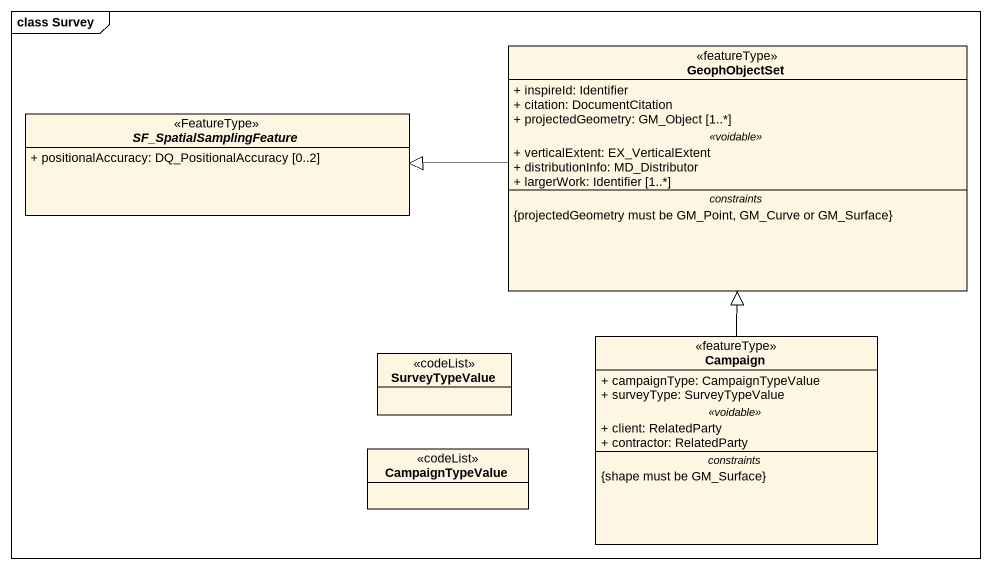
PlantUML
@startuml
mainframe class Survey
hide circle
hide empty members
skinparam classAttributeIconSize 0
class GeophObjectSet <<featureType>> {
  + inspireId: Identifier
  + citation: DocumentCitation
  + projectedGeometry: GM_Object [1..*]
  .. <<voidable>> ..
  + verticalExtent: EX_VerticalExtent
  + distributionInfo: MD_Distributor
  + largerWork: Identifier [1..*]
  -- constraints --
  {projectedGeometry must be GM_Point, GM_Curve or GM_Surface}
}
abstract class SF_SpatialSamplingFeature <<FeatureType>> {
  + positionalAccuracy: DQ_PositionalAccuracy [0..2]
}
class SurveyTypeValue <<codeList>>
class Campaign <<featureType>> {
  + campaignType: CampaignTypeValue
  + surveyType: SurveyTypeValue
  .. <<voidable>> ..
  + client: RelatedParty
  + contractor: RelatedParty
  -- constraints --
  {shape must be GM_Surface}
}
class CampaignTypeValue <<codeList>>
GeophObjectSet -left-|> SF_SpatialSamplingFeature
Campaign -up-|> GeophObjectSet
@enduml
